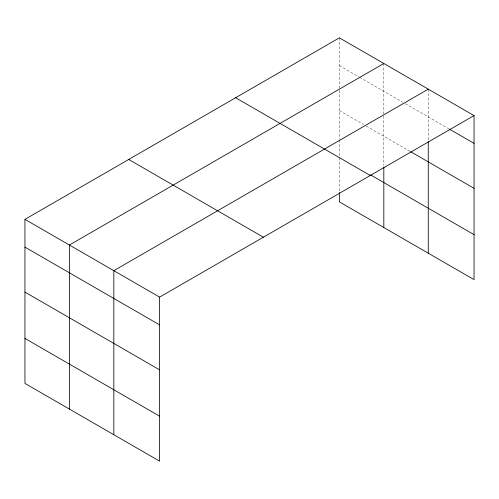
<?xml version="1.0" encoding="UTF-8"?>
<svg xmlns="http://www.w3.org/2000/svg" width="499" height="499" viewBox="0 0 499 499"><rect width="100%" height="100%" fill="white"/><g stroke="black" fill="none" stroke-linecap="round" stroke-linejoin="round"><path stroke-width="0.37" stroke-dasharray="2.5 1.87" d="M339.382 65.606L358.912 76.877M359.586 77.264L402.674 102.145M405.369 103.698L449.137 128.967M339.382 110.572L363.628 124.569M366.316 126.122L410.084 151.39M428.267 89.146L428.267 140.955M383.825 63.492L383.825 115.294M383.825 116.074L383.825 165.574M339.382 37.837L339.382 89.639M339.382 90.413L339.382 139.146M339.382 139.92L339.382 156.911M339.382 157.684L339.382 191.803"/><path stroke-width="0.75" d="M24.95 219.373L159.618 297.117L159.618 461.163L24.95 383.419L24.95 219.373L339.382 37.837L474.05 115.581L474.05 279.627L339.382 201.883L339.382 192.577M383.825 63.492L69.392 245.028L69.392 409.074M428.267 89.146L113.828 270.683L113.828 434.729M159.618 297.117L474.05 115.581M449.811 129.36L474.05 143.35M410.758 151.783L474.05 188.323M370.358 174.793L474.05 234.655M235.622 97.742L370.289 175.492M128.711 159.462L263.378 237.212M24.95 247.142L159.618 324.886M24.95 292.115L159.618 369.859M24.95 338.447L159.618 416.197M428.267 141.728L428.267 253.193M383.825 167.121L383.825 227.538"/></g></svg>
